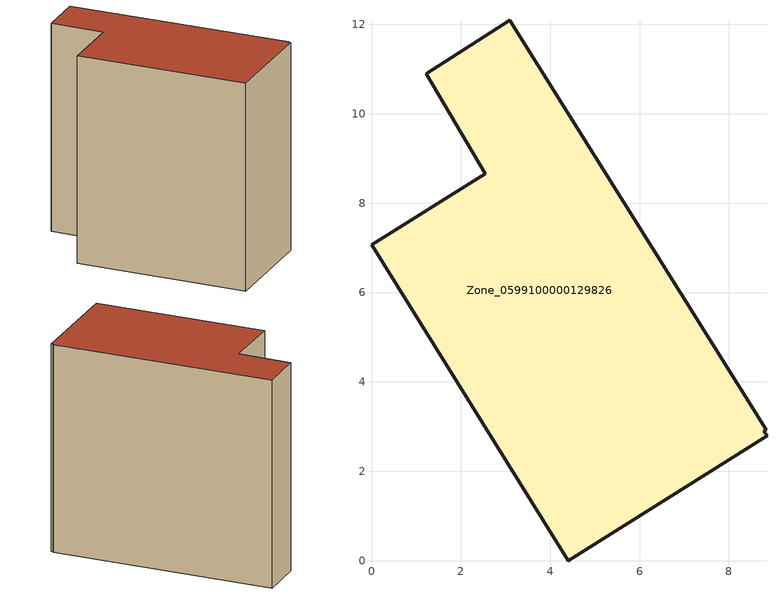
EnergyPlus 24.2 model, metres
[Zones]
Zone_0599100000129826
 floor ground (C_G): 8.83,2.93 8.78,2.9 8.85,2.79 4.41,0 0,7.07 2.55,8.65 1.23,10.89 3.1,12.09 z0
 wall outside (C_F): 8.78,2.9 8.83,2.93 3.1,12.09 1.23,10.89 2.55,8.65 0,7.07 4.41,0 8.85,2.79 8.78,2.9 z0:10.21
 roof outside (C_R): 4.41,0 8.85,2.79 8.78,2.9 8.83,2.93 3.1,12.09 1.23,10.89 2.55,8.65 0,7.07 z10.21
[BUILDING]
Pand.0599100000129826: North Axis=0; Terrain=City; Loads Convergence Tolerance Value=0.04; Temperature Convergence Tolerance Value=0.4; Solar Distribution=FullExterior; Maximum Number of Warmup Days=25; Minimum Number of Warmup Days=1
[Site:Location]
Rotterdam.The.Hague.AP_ZH_NLD Design_Conditions: Latitude=51.96; Longitude=4.45; Time Zone=1; Elevation=-4.5
[SITE:GROUNDTEMPERATURE:BUILDINGSURFACE]
18, 18, 18, 18, 18, 18, 18, 18, 18, 18, 18, 18
[MATERIAL] Thermal Absorptance=0.9; Solar Absorptance=0.7; Visible Absorptance=0.7
Name | Roughness | Thickness | Conductivity | Density | Specific Heat
G.TI.1946 | MediumSmooth | 0.15 | 1 | 540 | 1210
F.TI.1946 | Rough | 0.3 | 0.857143 | 1920 | 840
R.TI.1946 | MediumRough | 0.2 | 0.1 | 1500 | 1000
[CONSTRUCTION]
C_G: G.TI.1946
C_F: F.TI.1946
C_R: R.TI.1946
[ZONE]
Zone_0599100000129826: Type=1; Multiplier=1; Ceiling Height=Autocalculate; Volume=Autocalculate; Floor Area=autocalculate; Part of Total Floor Area=Yes
[ZONEINFILTRATION:DESIGNFLOWRATE]
Infil_Zone_0599100000129826: Zone or ZoneList or Space or SpaceList=Zone_0599100000129826; Schedule=AlwaysOn; Design Flow Rate Calculation Method=Flow/Area; Flow Rate per Floor Area=0.003; Constant Term Coefficient=1; Temperature Term Coefficient=0; Velocity Term Coefficient=0; Velocity Squared Term Coefficient=0
[HVACTEMPLATE:ZONE:IDEALLOADSAIRSYSTEM]
Zone_0599100000129826: Maximum Heating Supply Air Temperature=50; Minimum Cooling Supply Air Temperature=13; Maximum Heating Supply Air Humidity Ratio=0.0156; Minimum Cooling Supply Air Humidity Ratio=0.0077; Heating Limit=NoLimit; Cooling Limit=NoLimit; Dehumidification Control Type=ConstantSensibleHeatRatio; Cooling Sensible Heat Ratio=0.7; Dehumidification Setpoint=60; Humidification Control Type=None; Humidification Setpoint=30; Outdoor Air Method=None; Outdoor Air Flow Rate per Person=0.00944; Outdoor Air Flow Rate per Zone Floor Area=0; Outdoor Air Flow Rate per Zone=0; Demand Controlled Ventilation Type=None; Outdoor Air Economizer Type=NoEconomizer; Heat Recovery Type=None; Sensible Heat Recovery Effectiveness=0.7; Latent Heat Recovery Effectiveness=0.65
[ZONECONTROL:THERMOSTAT]
ThermostatControl_Zone_0599100000129826: Zone or ZoneList=Zone_0599100000129826; Control Type Schedule=DualSetpointControlType; Control 1=Thermostat_Zone_0599100000129826; Temperature Difference Between Cutout And Setpoint=0
[THERMOSTATSETPOINT:DUALSETPOINT]
Thermostat_Zone_0599100000129826: Heating Setpoint Temperature Schedule=HeatingSetpoint_Zone_0599100000129826; Cooling Setpoint Temperature Schedule=CoolingSetpoint_Zone_0599100000129826
[SCHEDULE:COMPACT]
HeatingSetpoint_Zone_0599100000129826: Through: 12/31, For: AllDays, Until: 24:00, 21
CoolingSetpoint_Zone_0599100000129826: Through: 12/31, For: AllDays, Until: 24:00, 24
DualSetpointControlType: Through: 12/31, For: AllDays, Until: 24:00, 4
AlwaysOn: Through: 12/31, For: AllDays, Until: 24:00, 1
